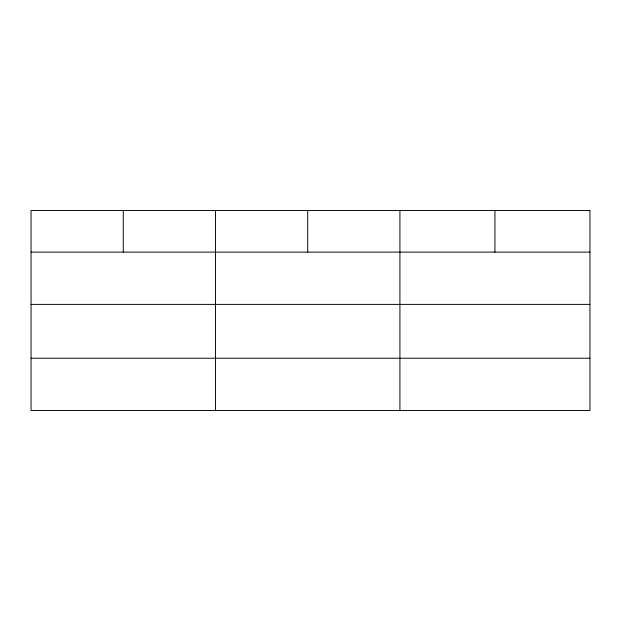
<?xml version="1.0" encoding="UTF-8"?>
<svg xmlns="http://www.w3.org/2000/svg" width="621" height="621" viewBox="0 0 621 621"><rect width="100%" height="100%" fill="white"/><g stroke="black" fill="none" stroke-linecap="round" stroke-linejoin="round"><path stroke-width="0.93" d="M31.05 252.118L589.95 252.118M31.05 304.383L589.95 304.383M31.05 358.232L589.95 358.232M494.937 210.503L494.937 252.118M399.924 210.503L399.924 410.497M307.705 210.503L307.705 252.118M215.487 210.503L215.487 410.497M123.269 210.503L123.269 252.118M589.95 210.503L31.05 210.503L31.05 410.497L589.95 410.497L589.95 210.503"/></g></svg>
